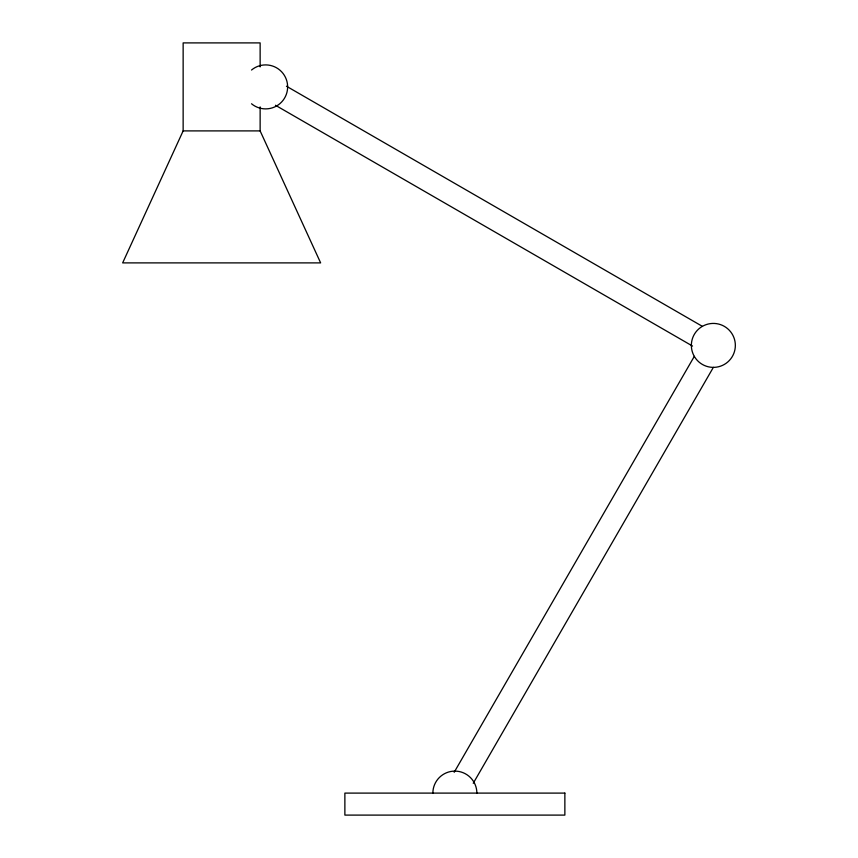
<?xml version="1.0" encoding="UTF-8"?>
<svg xmlns="http://www.w3.org/2000/svg" width="858" height="858" viewBox="0 0 858 858"><rect width="100%" height="100%" fill="white"/><g stroke="black" fill="none" stroke-linecap="round" stroke-linejoin="round"><path stroke-width="1.29" d="M260.135 66.903L260.135 42.9L183.14 42.9L183.14 130.899L122.651 262.891L320.635 262.891L260.135 130.899L260.135 106.896M454.182 772.286L694.315 356.36M473.241 783.279L713.363 367.363M183.14 130.899L260.135 130.899M286.454 86.218L702.38 326.351A21.997 21.997 0 0 1 735.349 345.388A21.997 21.997 0 0 1 702.359 364.435A21.997 21.997 0 0 1 702.359 326.33M275.461 105.266L692.535 346.064M251.533 70.024A21.997 21.997 0 0 1 281.649 71.815A21.997 21.997 0 0 1 281.649 101.984A21.997 21.997 0 0 1 251.533 103.775M432.872 793.103A21.997 21.997 0 0 1 454.869 771.106A21.997 21.997 0 0 1 476.866 793.103M564.864 793.103L344.873 793.103L344.873 815.1L564.864 815.1L564.864 793.103"/></g></svg>
